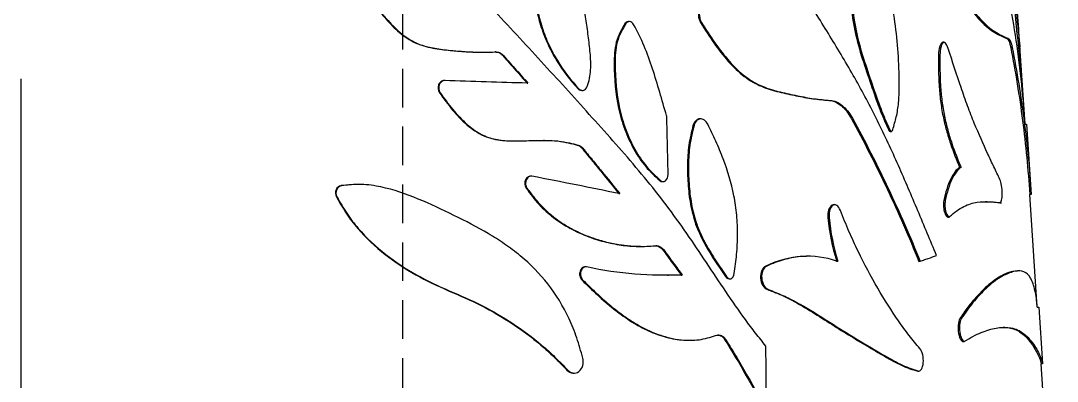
# Model space of a CAD drawing. Header units: millimetres. Extents: x -54 to 586, y 8 to 412.
# Drawn here: x 230.52 to 264.68, y 175.46 to 187.34 of the extents above; entities that cross this region are included whole.
import ezdxf

# ---------------------------------------------------------------- set-up
doc = ezdxf.new("R2010")
doc.units = ezdxf.units.MM
doc.linetypes.add('CENTERX2', pattern=[20.32, 12.7, -2.54, 2.54, -2.54])
doc.linetypes.add('HIDDEN', pattern=[1.905, 1.27, -0.635])
doc.layers.add('CENTERLINE', color=4, linetype='CENTERX2')
doc.layers.add('HIDDEN', color=3, linetype='HIDDEN')
doc.layers.add('OUTLINE', color=7, linetype='Continuous', lineweight=25)

msp = doc.modelspace()

# ---------------------------------------------------------------- linework, layer by layer
at = {"layer": 'CENTERLINE'}
msp.add_line((230.51861, 388.62415), (230.51861, 148.87923), dxfattribs=at)
at = {"layer": 'HIDDEN'}
msp.add_line((243.10074, 210.51631), (243.10074, 173.87553), dxfattribs=at)
at = {"layer": 'OUTLINE'}
for p, q in [((263.61944, 183.92733), (263.0532, 192.44152)), ((250.44037, 187.25202), (250.47073, 187.25202)), ((252.92717, 187.27333), (252.96132, 187.27333)), ((246.18603, 186.30788), (246.15836, 186.30788)), ((247.20659, 185.27932), (247.23192, 185.27932)), ((244.32, 184.96024), (244.34093, 184.96024)), ((252.67453, 183.88357), (252.70806, 183.88357)), ((263.61944, 183.92733), (263.66955, 183.92733)), ((263.66955, 183.92733), (263.8233, 181.61551)), ((259.11775, 183.75071), (259.16103, 183.75071)), ((247.77759, 183.39417), (247.75154, 183.39417)), ((248.86231, 183.24233), (248.89004, 183.24233)), ((261.46126, 182.50727), (261.50797, 182.50727)), ((241.08176, 181.90483), (241.09768, 181.90483)), ((247.17746, 181.81921), (247.20258, 181.81921)), ((251.57704, 182.07217), (251.6088, 182.07217)), ((240.92149, 181.53905), (240.93716, 181.53905)), ((250.23069, 181.64236), (250.26039, 181.64236)), ((264.02013, 177.90245), (263.77319, 181.61551)), ((263.8233, 181.61551), (263.77319, 181.61551)), ((262.79297, 181.34081), (262.84158, 181.34081)), ((251.42527, 179.92083), (251.45667, 179.92083)), ((251.47796, 179.92181), (251.44619, 179.92181)), ((257.40686, 179.42106), (257.4472, 179.42106)), ((249.01831, 178.7908), (249.04603, 178.7908)), ((251.83357, 178.95078), (251.86835, 178.95078)), ((252.32101, 178.95672), (251.86552, 178.95503)), ((252.28838, 178.95672), (252.32101, 178.95672)), ((264.02013, 177.90245), (264.07024, 177.90245)), ((264.07024, 177.90245), (264.19462, 176.03222)), ((261.47116, 177.52383), (261.51742, 177.52383)), ((253.5312, 176.98152), (253.49643, 176.98152)), ((262.95239, 177.23397), (262.89898, 177.23397)), ((264.68044, 167.97387), (264.14451, 176.03222)), ((264.19462, 176.03222), (264.14451, 176.03222)), ((248.52069, 175.82876), (248.54751, 175.82876))]:
    msp.add_line(p, q, dxfattribs=at)
at = {"layer": 'OUTLINE', "flags": 128}
msp.add_lwpolyline([(251.85164, 182.27596), (251.83436, 183.19792), (251.82569, 183.65891), (251.81699, 184.11989)], dxfattribs=at)
at = {"layer": 'OUTLINE'}
for points, knots in [([(263.61944, 183.92734), (263.5521, 184.93993), (263.45031, 185.91309), (263.15794, 187.80886), (262.96807, 188.7254), (262.61287, 190.08626), (262.48279, 190.53729), (262.1999, 191.44163), (262.0471, 191.89498), (261.55432, 193.25403), (261.18146, 194.1546), (260.33665, 195.91652), (259.86428, 196.78064), (258.81548, 198.47569), (258.24279, 199.3016), (256.3733, 201.71708), (254.92787, 203.2462), (253.24227, 204.68356)], [0, 0, 0, 0, 0.125, 0.125, 0.25, 0.25, 0.3125, 0.3125, 0.375, 0.375, 0.5, 0.5, 0.625, 0.625, 0.75, 0.75, 1, 1, 1, 1]), ([(260.70254, 179.604), (260.60142, 179.84604), (260.49887, 180.08839), (260.29349, 180.57862), (260.19043, 180.82596), (259.87779, 181.56968), (259.6655, 182.06908), (259.22582, 183.06132), (258.99829, 183.55354), (258.51945, 184.51636), (258.26736, 184.98595), (257.74256, 185.91314), (257.46972, 186.37024), (256.90985, 187.28266), (256.62327, 187.73909), (255.7451, 189.10945), (255.13208, 190.01951), (253.82511, 191.7917), (253.13485, 192.65798), (251.69138, 194.37469), (250.93889, 195.2212), (249.74077, 196.44323), (249.33022, 196.84249), (248.48993, 197.62826), (248.06093, 198.01638), (247.18087, 198.77733), (246.72838, 199.14559), (246.00372, 199.63298), (245.7566, 199.7851), (245.24495, 200.05166), (244.97756, 200.15899), (244.70759, 200.26446)], [0, 0, 0, 0, 0.03125, 0.03125, 0.0625, 0.0625, 0.125, 0.125, 0.1875, 0.1875, 0.25, 0.25, 0.3125, 0.3125, 0.375, 0.375, 0.5, 0.5, 0.625, 0.625, 0.75, 0.75, 0.8125, 0.8125, 0.875, 0.875, 0.9375, 0.9375, 0.96875, 0.96875, 1, 1, 1, 1]), ([(262.86345, 193.61784), (262.86888, 193.44797), (262.87405, 193.27811), (262.88578, 192.9343), (262.89251, 192.76002), (262.91593, 192.22959), (262.93505, 191.86772), (262.97953, 191.13106), (263.00453, 190.76586), (263.05867, 190.04127), (263.08777, 189.68165), (263.14915, 188.96737), (263.18167, 188.61069), (263.24769, 187.92074), (263.28133, 187.58606), (263.34829, 186.94097), (263.38188, 186.62638), (263.42857, 186.19241), (263.44351, 186.05522), (263.47167, 185.79316), (263.48488, 185.66752), (263.49725, 185.54186)], [0, 0, 0, 0, 0.0625, 0.0625, 0.125, 0.125, 0.25, 0.25, 0.375, 0.375, 0.5, 0.5, 0.625, 0.625, 0.75, 0.75, 0.875, 0.875, 0.9375, 0.9375, 1, 1, 1, 1]), ([(263.49974, 185.66033), (263.48955, 185.82763), (263.47921, 185.99493), (263.4579, 186.33249), (263.44691, 186.50301), (263.41324, 187.02016), (263.38993, 187.37225), (263.31938, 188.43427), (263.27313, 189.12751), (263.20214, 190.15262), (263.17806, 190.49323), (263.12901, 191.1608), (263.10407, 191.48756), (263.05233, 192.12863), (263.02554, 192.44335), (262.96907, 193.06103), (262.93924, 193.36208), (262.90775, 193.66258)], [0, 0, 0, 0, 0.0625, 0.0625, 0.125, 0.125, 0.25, 0.25, 0.5, 0.5, 0.625, 0.625, 0.75, 0.75, 0.875, 0.875, 1, 1, 1, 1]), ([(262.91396, 193.60114), (262.91942, 193.43629), (262.93053, 193.10048), (262.95137, 192.5771), (262.97641, 192.03848), (263.00681, 191.49125), (263.04248, 190.94037), (263.08198, 190.3883), (263.12487, 189.83865), (263.17042, 189.29483), (263.21873, 188.7511), (263.26966, 188.20979), (263.32263, 187.67431), (263.37557, 187.15947), (263.41818, 186.75433), (263.44169, 186.53717), (263.44877, 186.4718)], [0, 0, 0, 0, 0.07086193, 0.14434426, 0.21773402, 0.29084842, 0.3643991, 0.4381893, 0.51211021, 0.58599282, 0.65962363, 0.73638243, 0.81337185, 0.89030024, 0.96697646, 1, 1, 1, 1]), ([(259.25979, 183.75038), (259.30127, 183.88838), (259.34231, 184.02639), (259.40936, 184.31768), (259.43393, 184.47309), (259.46449, 184.80161), (259.4714, 184.96805), (259.47642, 185.30327), (259.47421, 185.47213), (259.45754, 185.9814), (259.43418, 186.32384), (259.371, 186.99822), (259.32852, 187.33165), (259.21094, 187.98749), (259.13614, 188.31333), (258.96321, 188.93639), (258.86536, 189.23471), (258.64826, 189.80844), (258.52907, 190.08586), (258.27084, 190.61195), (258.12908, 190.85415), (257.98404, 191.09456)], [0, 0, 0, 0, 0.0625, 0.0625, 0.125, 0.125, 0.1875, 0.1875, 0.25, 0.25, 0.375, 0.375, 0.5, 0.5, 0.625, 0.625, 0.75, 0.75, 0.875, 0.875, 1, 1, 1, 1]), ([(255.07738, 176.62031), (254.96391, 176.76183), (254.84975, 176.90335), (254.62422, 177.19214), (254.51331, 177.34005), (254.18458, 177.79178), (253.9694, 178.10167), (253.32839, 179.04607), (252.90756, 179.69549), (252.24779, 180.64816), (252.02255, 180.96152), (251.55739, 181.57536), (251.31789, 181.87641), (250.58311, 182.76854), (250.07151, 183.34738), (249.03125, 184.50314), (248.50425, 185.08316), (247.44115, 186.25284), (246.90193, 186.83923), (245.80412, 188.00314), (245.24505, 188.58033), (244.38373, 189.43042), (244.09272, 189.71103), (243.50208, 190.26596), (243.20085, 190.53834), (242.89684, 190.80958)], [0, 0, 0, 0, 0.03125, 0.03125, 0.0625, 0.0625, 0.125, 0.125, 0.25, 0.25, 0.3125, 0.3125, 0.375, 0.375, 0.5, 0.5, 0.625, 0.625, 0.75, 0.75, 0.875, 0.875, 0.9375, 0.9375, 1, 1, 1, 1]), ([(257.73978, 190.86315), (257.75689, 190.54578), (257.77254, 190.22845), (257.79029, 189.5942), (257.7966, 189.27715), (257.82012, 188.64273), (257.83646, 188.32538), (257.89381, 187.68995), (257.93614, 187.37592), (258.11587, 186.46947), (258.31065, 185.90675), (258.59632, 185.07179), (258.6905, 184.79312), (258.84073, 184.38803), (258.8934, 184.25652), (259.00374, 184.00065), (259.06093, 183.87568), (259.11775, 183.7507)], [0, 0, 0, 0, 0.125, 0.125, 0.25, 0.25, 0.375, 0.375, 0.5, 0.5, 0.75, 0.75, 0.875, 0.875, 0.9375, 0.9375, 1, 1, 1, 1]), ([(257.78157, 190.86315), (257.79868, 190.54573), (257.81434, 190.22836), (257.83206, 189.59402), (257.83835, 189.27693), (257.86186, 188.64241), (257.8782, 188.32502), (257.93563, 187.68949), (257.97802, 187.37544), (258.15801, 186.46895), (258.35306, 185.90626), (258.63904, 185.07143), (258.73333, 184.79281), (258.88373, 184.38781), (258.93646, 184.25635), (259.04691, 184.00056), (259.10415, 183.87564), (259.16103, 183.7507)], [0, 0, 0, 0, 0.125, 0.125, 0.25, 0.25, 0.375, 0.375, 0.5, 0.5, 0.75, 0.75, 0.875, 0.875, 0.9375, 0.9375, 1, 1, 1, 1]), ([(247.6246, 189.51449), (247.55546, 189.32697), (247.50794, 189.13274), (247.45163, 188.7324), (247.44319, 188.52441), (247.45933, 188.1153), (247.48356, 187.91235), (247.55963, 187.50921), (247.61182, 187.30851), (247.73786, 186.9221), (247.81193, 186.73467), (247.98079, 186.37073), (248.07612, 186.19335), (248.38709, 185.68314), (248.62474, 185.37569), (248.88738, 185.09665)], [0, 0, 0, 0, 0.125, 0.125, 0.25, 0.25, 0.375, 0.375, 0.5, 0.5, 0.625, 0.625, 0.75, 0.75, 1, 1, 1, 1]), ([(247.65079, 189.51449), (247.58153, 189.32697), (247.53392, 189.13271), (247.4775, 188.73227), (247.46904, 188.52422), (247.48522, 188.115), (247.5095, 187.912), (247.58573, 187.50872), (247.63801, 187.30801), (247.76427, 186.92159), (247.83847, 186.73416), (248.00761, 186.37023), (248.10313, 186.19282), (248.41447, 185.68283), (248.65238, 185.37554), (248.91525, 185.09665)], [0, 0, 0, 0, 0.125, 0.125, 0.25, 0.25, 0.375, 0.375, 0.5, 0.5, 0.625, 0.625, 0.75, 0.75, 1, 1, 1, 1]), ([(249.1909, 185.16931), (249.25464, 185.3415), (249.28804, 185.52569), (249.31152, 185.90442), (249.30267, 186.09208), (249.26962, 186.46614), (249.24503, 186.65249), (249.19862, 187.02544), (249.17681, 187.21203), (249.11133, 187.58339), (249.06754, 187.76693), (248.93056, 188.10918), (248.83052, 188.26548), (248.62266, 188.56432), (248.5147, 188.71054), (248.38167, 188.95522), (248.34209, 189.04226), (248.28214, 189.22155), (248.26171, 189.31441), (248.25133, 189.41065)], [0, 0, 0, 0, 0.125, 0.125, 0.25, 0.25, 0.375, 0.375, 0.5, 0.5, 0.625, 0.625, 0.75, 0.75, 0.875, 0.875, 0.9375, 0.9375, 1, 1, 1, 1]), ([(261.14204, 189.41598), (261.17775, 189.27668), (261.21325, 189.1374), (261.28849, 188.87081), (261.32868, 188.74467), (261.41507, 188.5101), (261.46125, 188.40012), (261.55523, 188.19581), (261.60279, 188.10203), (261.74632, 187.84323), (261.84388, 187.70037), (262.0321, 187.45857), (262.12278, 187.3594), (262.383, 187.10347), (262.54124, 186.99315), (262.81857, 186.83534), (262.93798, 186.78686), (263.0393, 186.73721)], [0, 0, 0, 0, 0.0625, 0.0625, 0.125, 0.125, 0.1875, 0.1875, 0.25, 0.25, 0.375, 0.375, 0.5, 0.5, 0.75, 0.75, 1, 1, 1, 1]), ([(261.18892, 189.41598), (261.2247, 189.27655), (261.26027, 189.13716), (261.33567, 188.87037), (261.37595, 188.74416), (261.46251, 188.50951), (261.50879, 188.3995), (261.60292, 188.1952), (261.65056, 188.10144), (261.79431, 187.84269), (261.89201, 187.69989), (262.08046, 187.45821), (262.17125, 187.35909), (262.43177, 187.1033), (262.59018, 186.99304), (262.86782, 186.83531), (262.98737, 186.78684), (263.08881, 186.73721)], [0, 0, 0, 0, 0.0625, 0.0625, 0.125, 0.125, 0.1875, 0.1875, 0.25, 0.25, 0.375, 0.375, 0.5, 0.5, 0.75, 0.75, 1, 1, 1, 1]), ([(241.964, 188.13413), (242.09325, 187.96586), (242.2224, 187.79775), (242.48779, 187.46971), (242.6239, 187.30964), (242.91682, 187.0126), (243.0747, 186.87677), (243.42744, 186.64638), (243.61235, 186.56159), (243.99675, 186.44845), (244.19585, 186.41524), (244.58991, 186.36446), (244.78616, 186.34765), (245.1768, 186.31618), (245.37124, 186.30349), (245.75856, 186.29696), (245.95142, 186.30225), (246.14333, 186.30749)], [0, 0, 0, 0, 0.125, 0.125, 0.25, 0.25, 0.375, 0.375, 0.5, 0.5, 0.625, 0.625, 0.75, 0.75, 0.875, 0.875, 1, 1, 1, 1]), ([(241.98148, 188.13413), (242.07752, 188.00915), (242.26955, 187.75925), (242.53569, 187.43254), (242.78538, 187.16001), (243.01747, 186.94343), (243.24978, 186.7685), (243.47786, 186.63659), (243.69922, 186.54058), (243.93148, 186.4726), (244.25728, 186.40699), (244.67204, 186.3555), (245.17255, 186.31714), (245.51951, 186.29939), (245.69818, 186.30179), (245.71166, 186.30197)], [0, 0, 0, 0, 0.10232173, 0.20460146, 0.27429129, 0.34404336, 0.41351677, 0.46737622, 0.52121827, 0.57755725, 0.63395, 0.75225756, 0.87064516, 0.99023779, 1, 1, 1, 1]), ([(253.21428, 187.92818), (253.15273, 187.95835), (253.08625, 187.95905), (252.96791, 187.89921), (252.91895, 187.84082), (252.85673, 187.6921), (252.84398, 187.60451), (252.85792, 187.42841), (252.88456, 187.3434), (252.92717, 187.27333)], [0, 0, 0, 0, 0.25, 0.25, 0.5, 0.5, 0.75, 0.75, 1, 1, 1, 1]), ([(253.15422, 187.95083), (253.1239, 187.94712), (253.06305, 187.93967), (252.98292, 187.87534), (252.92088, 187.77874), (252.88425, 187.65223), (252.87993, 187.50939), (252.90716, 187.37588), (252.94503, 187.30418), (252.96132, 187.27333)], [0, 0, 0, 0, 0.136400142, 0.273852121, 0.415991776, 0.564658128, 0.720373363, 0.879675529, 1, 1, 1, 1]), ([(250.44037, 187.25202), (250.3267, 187.05906), (250.21025, 186.86588), (250.08564, 186.4015), (250.07981, 186.15695), (250.08081, 185.42066), (250.11861, 184.93497), (250.27312, 184.22006), (250.34199, 183.98186), (250.51091, 183.5291), (250.61096, 183.31293), (250.84145, 182.90091), (250.97123, 182.70601), (251.25887, 182.36557), (251.41844, 182.2188), (251.57704, 182.07217)], [0, 0, 0, 0, 0.125, 0.125, 0.25, 0.25, 0.5, 0.5, 0.625, 0.625, 0.75, 0.75, 0.875, 0.875, 1, 1, 1, 1]), ([(250.47073, 187.25202), (250.3569, 187.05909), (250.24025, 186.86591), (250.11541, 186.4015), (250.10955, 186.15687), (250.11053, 185.42037), (250.14838, 184.93454), (250.30321, 184.21944), (250.37222, 183.98119), (250.54143, 183.52845), (250.64165, 183.31231), (250.87249, 182.90037), (251.00243, 182.70558), (251.29038, 182.36537), (251.45008, 182.2187), (251.6088, 182.07217)], [0, 0, 0, 0, 0.125, 0.125, 0.25, 0.25, 0.5, 0.5, 0.625, 0.625, 0.75, 0.75, 0.875, 0.875, 1, 1, 1, 1]), ([(250.71655, 187.20617), (250.68464, 187.26096), (250.63569, 187.29938), (250.53194, 187.31716), (250.47874, 187.29535), (250.44037, 187.25202)], [0, 0, 0, 0, 0.5, 0.5, 1, 1, 1, 1]), ([(250.56876, 187.30698), (250.55205, 187.30346), (250.51545, 187.29576), (250.48648, 187.26743), (250.47073, 187.25202)], [0, 0, 0, 0, 0.45629255, 1, 1, 1, 1]), ([(252.92717, 187.27333), (253.07101, 187.04608), (253.2141, 186.81909), (253.51535, 186.38962), (253.67278, 186.18616), (254.00578, 185.80969), (254.18237, 185.63881), (254.54652, 185.36271), (254.73587, 185.25603), (255.12457, 185.09509), (255.31822, 185.03933), (255.70059, 184.9434), (255.8894, 184.90212), (256.26168, 184.82671), (256.44483, 184.7933), (256.80506, 184.74292), (256.98215, 184.72742), (257.15618, 184.7121)], [0, 0, 0, 0, 0.125, 0.125, 0.25, 0.25, 0.375, 0.375, 0.5, 0.5, 0.625, 0.625, 0.75, 0.75, 0.875, 0.875, 1, 1, 1, 1]), ([(252.96132, 187.27333), (253.10546, 187.04594), (253.24884, 186.81881), (253.55069, 186.38915), (253.70843, 186.18561), (254.04204, 185.80909), (254.21896, 185.63823), (254.58369, 185.36227), (254.7733, 185.2557), (255.16248, 185.09491), (255.35639, 185.03918), (255.73923, 184.94331), (255.92826, 184.90204), (256.30099, 184.82666), (256.48436, 184.79327), (256.84503, 184.74291), (257.02233, 184.72742), (257.19657, 184.7121)], [0, 0, 0, 0, 0.125, 0.125, 0.25, 0.25, 0.375, 0.375, 0.5, 0.5, 0.625, 0.625, 0.75, 0.75, 0.875, 0.875, 1, 1, 1, 1]), ([(251.80294, 184.21052), (251.64914, 184.72491), (251.50763, 185.2452), (251.17144, 186.26149), (250.97708, 186.75679), (250.71655, 187.20617)], [0, 0, 0, 0, 0.5, 0.5, 1, 1, 1, 1]), ([(261.08362, 186.42526), (261.0586, 186.50222), (261.02673, 186.56298), (260.95679, 186.63149), (260.91874, 186.63843), (260.85144, 186.59432), (260.82168, 186.54323), (260.78077, 186.40508), (260.76943, 186.31846), (260.76795, 186.22599)], [0, 0, 0, 0, 0.25, 0.25, 0.5, 0.5, 0.75, 0.75, 1, 1, 1, 1]), ([(260.94607, 186.61956), (260.93162, 186.61242), (260.89801, 186.59582), (260.85578, 186.51168), (260.82231, 186.38574), (260.81678, 186.28009), (260.81395, 186.22599)], [0, 0, 0, 0, 0.19509045, 0.45388614, 0.720327, 1, 1, 1, 1]), ([(246.1585, 186.30632), (246.1783, 186.3057), (246.23424, 186.30394), (246.31882, 186.26812), (246.37099, 186.21902), (246.3949, 186.19651)], [0, 0, 0, 0, 0.22879974, 0.64653568, 1, 1, 1, 1]), ([(246.18229, 186.30632), (246.20208, 186.3057), (246.25811, 186.30394), (246.34281, 186.26816), (246.39511, 186.21901), (246.41905, 186.19651)], [0, 0, 0, 0, 0.22841918, 0.64671993, 1, 1, 1, 1]), ([(246.3949, 186.19652), (246.46939, 186.11404), (246.54359, 186.03137), (246.61752, 185.94855), (246.69145, 185.86573), (246.76511, 185.78274), (246.83852, 185.69962), (246.96191, 185.5599), (247.08458, 185.41977), (247.20659, 185.27932)], [0, 0, 0, 0, 0.00034927266, 0.00034927266, 0.00034927266, 0.00069854505, 0.00069854505, 0.00069854505, 0.0012856105, 0.0012856105, 0.0012856105, 0.0012856105]), ([(246.41905, 186.19652), (246.49359, 186.1141), (246.56784, 186.0315), (246.64182, 185.94874), (246.71581, 185.86598), (246.78952, 185.78306), (246.86299, 185.69999), (246.98666, 185.56015), (247.10962, 185.4199), (247.23192, 185.27932)], [0, 0, 0, 0, 0.00034927266, 0.00034927266, 0.00034927266, 0.00069854504, 0.00069854504, 0.00069854504, 0.00128656559, 0.00128656559, 0.00128656559, 0.00128656559]), ([(260.76795, 186.22599), (260.76333, 185.88775), (260.76669, 185.54893), (260.79771, 185.03894), (260.81241, 184.86865), (260.8543, 184.52721), (260.88204, 184.35722), (260.94764, 184.03443), (260.98555, 183.87904), (261.06875, 183.57746), (261.11425, 183.43084), (261.25581, 183.01067), (261.35755, 182.7531), (261.46126, 182.50727)], [0, 0, 0, 0, 0.25, 0.25, 0.375, 0.375, 0.5, 0.5, 0.625, 0.625, 0.75, 0.75, 1, 1, 1, 1]), ([(260.81395, 186.22599), (260.80929, 185.88767), (260.81263, 185.54876), (260.84368, 185.03861), (260.8584, 184.86826), (260.90035, 184.52669), (260.92813, 184.35673), (260.99383, 184.03395), (261.03179, 183.87856), (261.11511, 183.57699), (261.16067, 183.4304), (261.30236, 183.01041), (261.40418, 182.75298), (261.50797, 182.50727)], [0, 0, 0, 0, 0.25, 0.25, 0.375, 0.375, 0.5, 0.5, 0.625, 0.625, 0.75, 0.75, 1, 1, 1, 1]), ([(262.7913, 182.10515), (262.72733, 182.24104), (262.661, 182.37703), (262.52507, 182.66144), (262.45541, 182.80905), (262.24208, 183.2692), (262.09426, 183.59971), (261.87282, 184.14221), (261.79886, 184.33192), (261.65287, 184.72481), (261.58083, 184.92787), (261.36632, 185.55098), (261.22627, 185.98666), (261.08362, 186.42526)], [0, 0, 0, 0, 0.125, 0.125, 0.25, 0.25, 0.5, 0.5, 0.625, 0.625, 0.75, 0.75, 1, 1, 1, 1]), ([(263.14483, 186.45225), (263.30148, 185.65808), (263.43136, 184.85753), (263.64008, 183.24313), (263.71898, 182.43057), (263.77319, 181.61551)], [0, 0, 0, 0, 0.5, 0.5, 1, 1, 1, 1]), ([(263.19448, 186.45225), (263.35128, 185.65811), (263.48127, 184.85756), (263.69015, 183.24316), (263.76909, 182.43058), (263.8233, 181.61551)], [0, 0, 0, 0, 0.5, 0.5, 1, 1, 1, 1]), ([(263.49725, 185.54186), (263.50327, 185.48262), (263.50738, 185.4599), (263.50811, 185.50751), (263.50479, 185.57594), (263.49974, 185.66033)], [0, 0, 0, 0, 0.5, 0.5, 1, 1, 1, 1]), ([(244.48525, 185.36417), (244.44288, 185.36515), (244.40156, 185.35189), (244.33232, 185.30192), (244.30479, 185.26513), (244.25549, 185.13988), (244.26793, 185.03554), (244.32, 184.96024)], [0, 0, 0, 0, 0.25, 0.25, 0.5, 0.5, 1, 1, 1, 1]), ([(244.50646, 185.36417), (244.46406, 185.36515), (244.42271, 185.35191), (244.35338, 185.30201), (244.32578, 185.26525), (244.27633, 185.13998), (244.28878, 185.03554), (244.34093, 184.96024)], [0, 0, 0, 0, 0.25, 0.25, 0.5, 0.5, 1, 1, 1, 1]), ([(248.88738, 185.09665), (248.93443, 185.04708), (248.99912, 185.02463), (249.11638, 185.05336), (249.16579, 185.10383), (249.1909, 185.16931)], [0, 0, 0, 0, 0.5, 0.5, 1, 1, 1, 1]), ([(244.32, 184.96024), (244.45756, 184.77131), (244.59495, 184.58254), (244.8908, 184.22777), (245.04868, 184.06069), (245.3939, 183.76054), (245.5774, 183.63418), (245.879, 183.50221), (245.98282, 183.46748), (246.19021, 183.41704), (246.29473, 183.40121), (246.60959, 183.37235), (246.82014, 183.37656), (247.23647, 183.38392), (247.44327, 183.39071), (247.8543, 183.39617), (248.0585, 183.3928), (248.46461, 183.33829), (248.66416, 183.29023), (248.86231, 183.24233)], [0, 0, 0, 0, 0.125, 0.125, 0.25, 0.25, 0.375, 0.375, 0.4375, 0.4375, 0.5, 0.5, 0.625, 0.625, 0.75, 0.75, 0.875, 0.875, 1, 1, 1, 1]), ([(244.34093, 184.96024), (244.4093, 184.86705), (244.54616, 184.6805), (244.75992, 184.4091), (244.98631, 184.15149), (245.21089, 183.93283), (245.43242, 183.75544), (245.64669, 183.618), (245.8728, 183.5102), (246.10811, 183.43855), (246.34701, 183.39684), (246.57553, 183.37853), (246.72262, 183.37923), (246.79054, 183.37955)], [0, 0, 0, 0, 0.10789446, 0.21597163, 0.32376542, 0.43127369, 0.51415969, 0.59723396, 0.67992707, 0.76268513, 0.8457857, 0.92878041, 1, 1, 1, 1]), ([(248.91525, 185.09666), (248.93373, 185.07993), (248.96807, 185.04886), (249.00971, 185.04109), (249.02894, 185.0375)], [0, 0, 0, 0, 0.53821536, 1, 1, 1, 1]), ([(257.15618, 184.7121), (257.29363, 184.70289), (257.42936, 184.64408), (257.67642, 184.44427), (257.78981, 184.30179), (257.88515, 184.12819)], [0, 0, 0, 0, 0.5, 0.5, 1, 1, 1, 1]), ([(257.19657, 184.7121), (257.33418, 184.70289), (257.47007, 184.64413), (257.71749, 184.44436), (257.83108, 184.30188), (257.92659, 184.12819)], [0, 0, 0, 0, 0.5, 0.5, 1, 1, 1, 1]), ([(251.81699, 184.11989), (251.81682, 184.12783), (251.81638, 184.13579), (251.81565, 184.14372), (251.81493, 184.15164), (251.81393, 184.15955), (251.81266, 184.1674), (251.81031, 184.182), (251.80702, 184.19645), (251.80294, 184.21052)], [0, 0, 0, 0, 0.0000238791039, 0.0000238791039, 0.0000238791039, 0.0000477572504, 0.0000477572504, 0.0000477572504, 0.0000922717785, 0.0000922717785, 0.0000922717785, 0.0000922717785]), ([(252.67453, 183.88357), (252.62429, 183.67111), (252.57378, 183.45864), (252.50704, 183.02304), (252.49399, 182.79894), (252.49208, 182.34332), (252.50041, 182.11483), (252.53597, 181.66181), (252.564, 181.43654), (252.6514, 180.98983), (252.71303, 180.7678), (252.86996, 180.35558), (252.96378, 180.16095), (253.16998, 179.78612), (253.28261, 179.6061), (253.51207, 179.25558), (253.62959, 179.08445), (253.74645, 178.91334)], [0, 0, 0, 0, 0.125, 0.125, 0.25, 0.25, 0.375, 0.375, 0.5, 0.5, 0.625, 0.625, 0.75, 0.75, 0.875, 0.875, 1, 1, 1, 1]), ([(252.70806, 183.88357), (252.65774, 183.67111), (252.60714, 183.45863), (252.54026, 183.02298), (252.52718, 182.79883), (252.52524, 182.34311), (252.53358, 182.11456), (252.56919, 181.66143), (252.59727, 181.43611), (252.68483, 180.9893), (252.74658, 180.76729), (252.90375, 180.35514), (252.99771, 180.16054), (253.20419, 179.78579), (253.31695, 179.60582), (253.54665, 179.25544), (253.66428, 179.08438), (253.78127, 178.91334)], [0, 0, 0, 0, 0.125, 0.125, 0.25, 0.25, 0.375, 0.375, 0.5, 0.5, 0.625, 0.625, 0.75, 0.75, 0.875, 0.875, 1, 1, 1, 1]), ([(253.16253, 183.92513), (253.13328, 183.98332), (253.09382, 184.03133), (253.00334, 184.09504), (252.95185, 184.11056), (252.85161, 184.10184), (252.80379, 184.07796), (252.7248, 183.99951), (252.69386, 183.94547), (252.67453, 183.88357)], [0, 0, 0, 0, 0.25, 0.25, 0.5, 0.5, 0.75, 0.75, 1, 1, 1, 1]), ([(252.93154, 184.1029), (252.90642, 184.09846), (252.85121, 184.0887), (252.77785, 184.02482), (252.73089, 183.94972), (252.71299, 183.89784), (252.70806, 183.88357)], [0, 0, 0, 0, 0.25605973, 0.56288068, 0.87974587, 1, 1, 1, 1]), ([(254.03588, 179.009), (254.06471, 179.21916), (254.09337, 179.42932), (254.13325, 179.85269), (254.14356, 180.06606), (254.14464, 180.49626), (254.13601, 180.71318), (254.09655, 181.15017), (254.06551, 181.36396), (253.94025, 181.99209), (253.81671, 182.39434), (253.59432, 182.983), (253.51374, 183.17636), (253.34305, 183.5543), (253.25295, 183.7397), (253.16253, 183.92513)], [0, 0, 0, 0, 0.125, 0.125, 0.25, 0.25, 0.375, 0.375, 0.5, 0.5, 0.75, 0.75, 0.875, 0.875, 1, 1, 1, 1]), ([(257.88515, 184.12819), (258.09365, 183.74583), (258.29737, 183.36221), (258.69257, 182.58723), (258.88454, 182.19668), (259.2571, 181.40912), (259.43774, 181.012), (259.78787, 180.21112), (259.95677, 179.80629), (260.12131, 179.39978)], [0, 0, 0, 0, 0.25, 0.25, 0.5, 0.5, 0.75, 0.75, 1, 1, 1, 1]), ([(257.92659, 184.12819), (258.13537, 183.74585), (258.33935, 183.36225), (258.73508, 182.5873), (258.9273, 182.19675), (259.30035, 181.4092), (259.48123, 181.01207), (259.83183, 180.21116), (260.00096, 179.80631), (260.16572, 179.39978)], [0, 0, 0, 0, 0.25, 0.25, 0.5, 0.5, 0.75, 0.75, 1, 1, 1, 1]), ([(259.11775, 183.7507), (259.13804, 183.71012), (259.16596, 183.68588), (259.21935, 183.68608), (259.24418, 183.71021), (259.25979, 183.75038)], [0, 0, 0, 0, 0.5, 0.5, 1, 1, 1, 1]), ([(259.16103, 183.75071), (259.16973, 183.73546), (259.18546, 183.70791), (259.20502, 183.6975), (259.21375, 183.69285)], [0, 0, 0, 0, 0.55361576, 1, 1, 1, 1]), ([(247.77759, 183.3918), (247.8288, 183.39236), (248.00692, 183.39429), (248.28251, 183.37257), (248.60179, 183.31181), (248.79394, 183.26549), (248.89004, 183.24233)], [0, 0, 0, 0, 0.13571077, 0.4720605, 0.73595811, 1, 1, 1, 1]), ([(249.01195, 183.13665), (249.1166, 183.00978), (249.22094, 182.88292), (249.32497, 182.75609), (249.429, 182.62927), (249.53271, 182.50246), (249.6361, 182.37568), (249.8355, 182.13115), (250.03372, 181.88671), (250.23069, 181.64236)], [0, 0, 0, 0, 0.00052537545, 0.00052537545, 0.00052537545, 0.00105075091, 0.00105075091, 0.00105075091, 0.00206404736, 0.00206404736, 0.00206404736, 0.00206404736]), ([(249.0399, 183.13665), (249.14463, 183.00987), (249.24905, 182.8831), (249.35315, 182.75637), (249.45725, 182.62963), (249.56104, 182.50291), (249.66451, 182.37622), (249.86435, 182.13152), (250.063, 181.88689), (250.26039, 181.64236)], [0, 0, 0, 0, 0.00052537545, 0.00052537545, 0.00052537545, 0.00105075091, 0.00105075091, 0.00105075091, 0.00206552317, 0.00206552317, 0.00206552317, 0.00206552317]), ([(261.46126, 182.50727), (261.3519, 182.43427), (261.24927, 182.29403), (261.07302, 181.92144), (260.99758, 181.6855), (260.94301, 181.41544)], [0, 0, 0, 0, 0.5, 0.5, 1, 1, 1, 1]), ([(261.50797, 182.50727), (261.39849, 182.43431), (261.29571, 182.29414), (261.11915, 181.92162), (261.04354, 181.68565), (260.98884, 181.41544)], [0, 0, 0, 0, 0.5, 0.5, 1, 1, 1, 1]), ([(247.36348, 182.21609), (247.32138, 182.22402), (247.27862, 182.21631), (247.20449, 182.17297), (247.17405, 182.13758), (247.11667, 182.01065), (247.12583, 181.8994), (247.17746, 181.8192)], [0, 0, 0, 0, 0.25, 0.25, 0.5, 0.5, 1, 1, 1, 1]), ([(247.36446, 182.21589), (247.34985, 182.21673), (247.31242, 182.21889), (247.25567, 182.19214), (247.20266, 182.14223), (247.16652, 182.07206), (247.15228, 181.98984), (247.16094, 181.89982), (247.18828, 181.84689), (247.20258, 181.81921)], [0, 0, 0, 0, 0.09108825, 0.23335015, 0.37678051, 0.5232678, 0.67451099, 0.82976549, 1, 1, 1, 1]), ([(251.57704, 182.07217), (251.635, 182.02563), (251.70979, 182.02267), (251.82012, 182.10722), (251.85251, 182.19018), (251.85164, 182.27596)], [0, 0, 0, 0, 0.5, 0.5, 1, 1, 1, 1]), ([(262.79297, 181.34081), (262.81494, 181.339), (262.834, 181.36919), (262.85981, 181.48074), (262.86618, 181.55926), (262.865, 181.7325), (262.85762, 181.82424), (262.83122, 181.98996), (262.81263, 182.05989), (262.7913, 182.10515)], [0, 0, 0, 0, 0.25, 0.25, 0.5, 0.5, 0.75, 0.75, 1, 1, 1, 1]), ([(241.08175, 181.90484), (241.00752, 181.89191), (240.94332, 181.83904), (240.88224, 181.696), (240.88606, 181.60999), (240.92149, 181.53905)], [0, 0, 0, 0, 0.5, 0.5, 1, 1, 1, 1]), ([(241.09768, 181.90484), (241.02341, 181.89192), (240.9591, 181.83912), (240.89787, 181.6961), (240.90167, 181.61), (240.93716, 181.53905)], [0, 0, 0, 0, 0.5, 0.5, 1, 1, 1, 1]), ([(249.04438, 176.22597), (248.98048, 176.44761), (248.91653, 176.66927), (248.77039, 177.10293), (248.68652, 177.31404), (248.39894, 177.92851), (248.16068, 178.3192), (247.62013, 179.01033), (247.31576, 179.31637), (246.81691, 179.72952), (246.64325, 179.85942), (246.29021, 180.10291), (246.11001, 180.21722), (245.56028, 180.54315), (245.18165, 180.73787), (244.41174, 181.11247), (244.02222, 181.29647), (243.22195, 181.62978), (242.80959, 181.77307), (242.17613, 181.90515), (241.9622, 181.9369), (241.5243, 181.94922), (241.3025, 181.92702), (241.08175, 181.90484)], [0, 0, 0, 0, 0.0625, 0.0625, 0.125, 0.125, 0.25, 0.25, 0.375, 0.375, 0.4375, 0.4375, 0.5, 0.5, 0.625, 0.625, 0.75, 0.75, 0.875, 0.875, 0.9375, 0.9375, 1, 1, 1, 1]), ([(241.61686, 181.94314), (241.53135, 181.93939), (241.35822, 181.93179), (241.18523, 181.91389), (241.09768, 181.90483)], [0, 0, 0, 0, 0.49388836, 1, 1, 1, 1]), ([(247.17746, 181.8192), (247.31128, 181.63499), (247.44505, 181.45126), (247.74417, 181.12716), (247.90741, 180.98406), (248.25037, 180.72213), (248.4304, 180.60581), (248.7949, 180.40484), (248.98081, 180.319), (249.3581, 180.17201), (249.54978, 180.11061), (249.92951, 180.01217), (250.1186, 179.97467), (250.49497, 179.92009), (250.6823, 179.90394), (251.05544, 179.89952), (251.24129, 179.91017), (251.42527, 179.92084)], [0, 0, 0, 0, 0.125, 0.125, 0.25, 0.25, 0.375, 0.375, 0.5, 0.5, 0.625, 0.625, 0.75, 0.75, 0.875, 0.875, 1, 1, 1, 1]), ([(247.20258, 181.81921), (247.27872, 181.71804), (247.43128, 181.51534), (247.681, 181.23485), (247.94687, 180.97759), (248.25888, 180.73169), (248.618, 180.50937), (249.01855, 180.31195), (249.44232, 180.15031), (249.88543, 180.02509), (250.34412, 179.94374), (250.69921, 179.90572), (250.89768, 179.90818), (250.94655, 179.90879)], [0, 0, 0, 0, 0.07901631, 0.15831164, 0.23744102, 0.31622961, 0.41796364, 0.51999077, 0.62184817, 0.73522911, 0.84899194, 0.96281735, 1, 1, 1, 1]), ([(251.6088, 182.07217), (251.6278, 182.0591), (251.65989, 182.03703), (251.69505, 182.03716), (251.70939, 182.03721)], [0, 0, 0, 0, 0.59222532, 1, 1, 1, 1]), ([(240.92149, 181.53905), (241.02652, 181.3546), (241.13153, 181.17023), (241.36192, 180.81924), (241.48904, 180.65412), (241.89744, 180.18261), (242.20504, 179.89368), (242.85078, 179.38628), (243.1893, 179.16442), (243.88957, 178.77169), (244.25307, 178.60277), (244.98081, 178.28601), (245.34299, 178.13108), (246.04452, 177.77506), (246.38642, 177.57686), (247.04391, 177.14225), (247.3589, 176.90696), (247.81089, 176.52578), (247.95761, 176.39314), (248.2429, 176.11594), (248.38204, 175.97234), (248.52069, 175.82876)], [0, 0, 0, 0, 0.0625, 0.0625, 0.125, 0.125, 0.25, 0.25, 0.375, 0.375, 0.5, 0.5, 0.625, 0.625, 0.75, 0.75, 0.875, 0.875, 0.9375, 0.9375, 1, 1, 1, 1]), ([(240.93716, 181.53905), (241.04242, 181.35448), (241.14764, 181.17), (241.37852, 180.81884), (241.5059, 180.65366), (241.9151, 180.18205), (242.22324, 179.89311), (242.87, 179.38578), (243.209, 179.16398), (243.91022, 178.77139), (244.27418, 178.60253), (245.00277, 178.28588), (245.36537, 178.13098), (246.06776, 177.77505), (246.4101, 177.57688), (247.06847, 177.14233), (247.38391, 176.90706), (247.83658, 176.52587), (247.98352, 176.39322), (248.26927, 176.11599), (248.40864, 175.97236), (248.54751, 175.82876)], [0, 0, 0, 0, 0.0625, 0.0625, 0.125, 0.125, 0.25, 0.25, 0.375, 0.375, 0.5, 0.5, 0.625, 0.625, 0.75, 0.75, 0.875, 0.875, 0.9375, 0.9375, 1, 1, 1, 1]), ([(260.94301, 181.41544), (260.93079, 181.35366), (260.92729, 181.28126), (260.93734, 181.13626), (260.95121, 181.0636), (260.99237, 180.94632), (261.0202, 180.90089), (261.07809, 180.85681), (261.1083, 180.85746), (261.13406, 180.88199)], [0, 0, 0, 0, 0.25, 0.25, 0.5, 0.5, 0.75, 0.75, 1, 1, 1, 1]), ([(260.98884, 181.41543), (260.98351, 181.37848), (260.97286, 181.30461), (260.97813, 181.17741), (260.9989, 181.05542), (261.03451, 180.95525), (261.07494, 180.89003), (261.10216, 180.877), (261.11363, 180.87151)], [0, 0, 0, 0, 0.17678913, 0.353389172, 0.534790856, 0.711549763, 0.878443014, 1, 1, 1, 1]), ([(257.5329, 181.08395), (257.50296, 181.15982), (257.46024, 181.22007), (257.36077, 181.2848), (257.30655, 181.2875), (257.21023, 181.23162), (257.17066, 181.17496), (257.12145, 181.02761), (257.11302, 180.94026), (257.12065, 180.85265)], [0, 0, 0, 0, 0.25, 0.25, 0.5, 0.5, 0.75, 0.75, 1, 1, 1, 1]), ([(257.34877, 181.27301), (257.33131, 181.27), (257.28925, 181.26277), (257.23163, 181.20344), (257.18376, 181.1088), (257.15595, 180.98657), (257.1591, 180.89742), (257.16068, 180.85264)], [0, 0, 0, 0, 0.14613511, 0.35202843, 0.5626684, 0.78037396, 1, 1, 1, 1]), ([(260.15358, 176.53821), (260.03717, 176.67897), (259.91877, 176.81993), (259.68401, 177.12209), (259.56725, 177.28177), (259.21763, 177.7798), (258.98689, 178.1395), (258.54031, 178.90534), (258.32289, 179.31436), (258.01349, 179.95591), (257.91267, 180.17406), (257.71862, 180.62223), (257.62601, 180.85302), (257.5329, 181.08395)], [0, 0, 0, 0, 0.125, 0.125, 0.25, 0.25, 0.5, 0.5, 0.75, 0.75, 0.875, 0.875, 1, 1, 1, 1]), ([(261.13406, 180.88199), (261.21314, 180.95064), (261.29036, 181.0193), (261.44453, 181.13555), (261.52187, 181.18128), (261.75045, 181.29132), (261.89841, 181.33392), (262.18034, 181.37702), (262.31442, 181.37854), (262.56627, 181.36543), (262.68398, 181.35248), (262.79297, 181.34081)], [0, 0, 0, 0, 0.125, 0.125, 0.25, 0.25, 0.5, 0.5, 0.75, 0.75, 1, 1, 1, 1]), ([(262.36521, 181.37523), (262.36271, 181.37523), (262.34685, 181.37523), (262.33091, 181.37523), (262.31748, 181.37523)], [0, 0, 0, 0, 0.15767049, 1, 1, 1, 1]), ([(262.36521, 181.37381), (262.37364, 181.3743), (262.42458, 181.37724), (262.51066, 181.37062), (262.65096, 181.36042), (262.74274, 181.35083), (262.79937, 181.34492)], [0, 0, 0, 0, 0.05207356, 0.31463681, 0.57719463, 1, 1, 1, 1]), ([(251.47789, 179.9197), (251.4932, 179.91957), (251.54131, 179.91916), (251.62282, 179.88316), (251.67497, 179.82617), (251.70148, 179.79719)], [0, 0, 0, 0, 0.18663993, 0.58644981, 1, 1, 1, 1]), ([(251.66973, 179.7972), (251.72513, 179.72348), (251.78033, 179.64965), (251.83531, 179.57571), (251.89029, 179.50176), (251.94507, 179.4277), (251.99962, 179.35351), (252.09658, 179.22166), (252.19285, 179.08942), (252.28838, 178.95673)], [0, 0, 0, 0, 0.00030043546, 0.00030043546, 0.00030043546, 0.00060087099, 0.00060087099, 0.00060087099, 0.00113485195, 0.00113485195, 0.00113485195, 0.00113485195]), ([(251.70148, 179.7972), (251.75693, 179.72353), (251.81216, 179.64975), (251.86719, 179.57586), (251.92221, 179.50196), (251.97703, 179.42795), (252.03162, 179.35382), (252.12879, 179.22186), (252.22527, 179.08952), (252.32101, 178.95673)], [0, 0, 0, 0, 0.00030043546, 0.00030043546, 0.00030043546, 0.00060087099, 0.00060087099, 0.00060087099, 0.00113561681, 0.00113561681, 0.00113561681, 0.00113561681]), ([(257.40686, 179.42106), (257.03807, 179.54296), (256.6521, 179.59771), (255.86276, 179.5457), (255.46536, 179.43973), (255.07082, 179.25584)], [0, 0, 0, 0, 0.5, 0.5, 1, 1, 1, 1]), ([(256.48996, 179.57636), (256.39618, 179.57452), (256.21232, 179.57091), (255.93523, 179.52984), (255.66003, 179.46577), (255.38348, 179.37678), (255.19959, 179.29615), (255.10765, 179.25584)], [0, 0, 0, 0, 0.20531016, 0.40252773, 0.59974403, 0.79986992, 1, 1, 1, 1]), ([(260.12131, 179.39978), (260.17342, 179.41737), (260.225, 179.43495), (260.27606, 179.45254), (260.32711, 179.47012), (260.37763, 179.48771), (260.42762, 179.5053), (260.52113, 179.53819), (260.61278, 179.57109), (260.70254, 179.604)], [0, 0, 0, 0, 0.00034825183, 0.00034825183, 0.00034825183, 0.00069650365, 0.00069650365, 0.00069650365, 0.00134790246, 0.00134790246, 0.00134790246, 0.00134790246]), ([(249.16793, 179.22858), (249.12303, 179.23843), (249.07723, 179.22965), (248.99932, 179.1778), (248.96949, 179.13628), (248.93654, 179.03669), (248.93418, 178.98112), (248.95755, 178.8753), (248.98292, 178.82683), (249.01831, 178.7908)], [0, 0, 0, 0, 0.25, 0.25, 0.5, 0.5, 0.75, 0.75, 1, 1, 1, 1]), ([(249.12801, 179.22925), (249.10683, 179.22255), (249.06411, 179.20905), (249.01241, 179.15731), (248.97701, 179.08808), (248.96234, 179.00567), (248.97157, 178.91958), (249.00094, 178.84406), (249.03229, 178.80703), (249.04603, 178.7908)], [0, 0, 0, 0, 0.1402071, 0.2827339, 0.42695974, 0.57511218, 0.72675899, 0.88030334, 1, 1, 1, 1]), ([(253.74645, 178.91334), (253.79102, 178.8487), (253.85842, 178.81762), (253.97659, 178.85762), (254.02183, 178.9261), (254.03588, 179.009)], [0, 0, 0, 0, 0.5, 0.5, 1, 1, 1, 1]), ([(255.07082, 179.25584), (255.01547, 179.22991), (254.96916, 179.17603), (254.90873, 179.03218), (254.89598, 178.94617), (254.90832, 178.77262), (254.93333, 178.68772), (255.01299, 178.55214), (255.06746, 178.50297), (255.12604, 178.48249)], [0, 0, 0, 0, 0.25, 0.25, 0.5, 0.5, 0.75, 0.75, 1, 1, 1, 1]), ([(255.10765, 179.25584), (255.05225, 179.22993), (255.00587, 179.1761), (254.94531, 179.03228), (254.93252, 178.9462), (254.94487, 178.77257), (254.96995, 178.68762), (255.04974, 178.55205), (255.10427, 178.50296), (255.16289, 178.48249)], [0, 0, 0, 0, 0.25, 0.25, 0.5, 0.5, 0.75, 0.75, 1, 1, 1, 1]), ([(264.02013, 177.90246), (264.01326, 178.00578), (264.00378, 178.10083), (263.97903, 178.2809), (263.96373, 178.36642), (263.90886, 178.6097), (263.86046, 178.75314), (263.74027, 178.96632), (263.66857, 179.03229), (263.49894, 179.09997), (263.40034, 179.10449), (263.06845, 179.05883), (262.79861, 178.94091), (262.33305, 178.56956), (262.16684, 178.41104), (261.91036, 178.12099), (261.82346, 178.01603), (261.64869, 177.78333), (261.56122, 177.65387), (261.47116, 177.52384)], [0, 0, 0, 0, 0.0625, 0.0625, 0.125, 0.125, 0.25, 0.25, 0.375, 0.375, 0.5, 0.5, 0.75, 0.75, 0.875, 0.875, 0.9375, 0.9375, 1, 1, 1, 1]), ([(263.44995, 179.09428), (263.41178, 179.09396), (263.32245, 179.09323), (263.15984, 179.05287), (262.96511, 178.97522), (262.75033, 178.85402), (262.51796, 178.68534), (262.29539, 178.48724), (262.089, 178.27262), (261.90164, 178.05682), (261.71206, 177.80503), (261.58231, 177.61758), (261.51742, 177.52383)], [0, 0, 0, 0, 0.08537717, 0.19977469, 0.31409706, 0.43130765, 0.54860831, 0.66578055, 0.74889086, 0.83199819, 0.9159811, 1, 1, 1, 1]), ([(249.01831, 178.7908), (249.18571, 178.62702), (249.35233, 178.4634), (249.69229, 178.15079), (249.86525, 178.00116), (250.21859, 177.71834), (250.39935, 177.58533), (250.76546, 177.34696), (250.9515, 177.24128), (251.33066, 177.06196), (251.5252, 176.98773), (251.91431, 176.87709), (252.10784, 176.84068), (252.49268, 176.80524), (252.68551, 176.80451), (253.06136, 176.856), (253.24231, 176.91187), (253.42134, 176.96813)], [0, 0, 0, 0, 0.125, 0.125, 0.25, 0.25, 0.375, 0.375, 0.5, 0.5, 0.625, 0.625, 0.75, 0.75, 0.875, 0.875, 1, 1, 1, 1]), ([(249.04603, 178.7908), (249.17821, 178.66252), (249.44259, 178.40593), (249.84689, 178.04025), (250.22963, 177.72942), (250.59021, 177.47613), (250.92448, 177.27408), (251.26553, 177.10329), (251.62628, 176.96252), (252.00438, 176.86403), (252.33526, 176.8109), (252.53108, 176.81532), (252.59815, 176.81683)], [0, 0, 0, 0, 0.12216542, 0.24434586, 0.36636074, 0.45895273, 0.55180965, 0.6445636, 0.7370155, 0.84117641, 0.94559277, 1, 1, 1, 1]), ([(253.78127, 178.91335), (253.79694, 178.89385), (253.82782, 178.85545), (253.86723, 178.84165), (253.88664, 178.83486)], [0, 0, 0, 0, 0.50752789, 1, 1, 1, 1]), ([(255.12604, 178.48249), (255.24834, 178.43652), (255.36959, 178.39062), (255.60848, 178.2911), (255.72601, 178.2368), (256.07312, 178.06073), (256.29801, 177.92999), (256.73879, 177.66143), (256.95442, 177.52215), (257.37925, 177.25118), (257.58844, 177.11953), (258.0005, 176.86676), (258.20292, 176.74492), (258.60023, 176.50949), (258.79495, 176.39434), (259.17698, 176.17619), (259.36383, 176.07341), (259.63851, 175.94413), (259.7292, 175.90626), (259.90892, 175.84429), (259.99787, 175.81893), (260.08557, 175.79358)], [0, 0, 0, 0, 0.0625, 0.0625, 0.125, 0.125, 0.25, 0.25, 0.375, 0.375, 0.5, 0.5, 0.625, 0.625, 0.75, 0.75, 0.875, 0.875, 0.9375, 0.9375, 1, 1, 1, 1]), ([(255.16289, 178.48248), (255.32233, 178.41882), (255.64131, 178.29147), (256.10076, 178.06207), (256.62167, 177.76299), (257.19597, 177.39492), (257.82296, 176.99671), (258.43131, 176.63354), (258.91972, 176.34531), (259.30017, 176.13226), (259.58176, 175.98589), (259.85551, 175.87491), (260.03122, 175.82291), (260.11702, 175.79753)], [0, 0, 0, 0, 0.08274526, 0.16554083, 0.24830534, 0.37341771, 0.49851291, 0.623677, 0.74902962, 0.81222907, 0.87541805, 0.93917124, 1, 1, 1, 1]), ([(261.47116, 177.52384), (261.44149, 177.47817), (261.42069, 177.4026), (261.40527, 177.2243), (261.41079, 177.12401), (261.44573, 176.94418), (261.4752, 176.86537), (261.54421, 176.76988), (261.58331, 176.75444), (261.61745, 176.77494)], [0, 0, 0, 0, 0.25, 0.25, 0.5, 0.5, 0.75, 0.75, 1, 1, 1, 1]), ([(261.51742, 177.52383), (261.50455, 177.49862), (261.4788, 177.44821), (261.45779, 177.33069), (261.45326, 177.19708), (261.4669, 177.05783), (261.49775, 176.92977), (261.54151, 176.8327), (261.58316, 176.77849), (261.60754, 176.77495), (261.61479, 176.7739)], [0, 0, 0, 0, 0.13316203, 0.26630364, 0.40032624, 0.5375822, 0.67579507, 0.81135187, 0.94391831, 1, 1, 1, 1]), ([(253.42134, 176.96813), (253.47339, 176.98772), (253.52945, 176.9856), (253.63392, 176.93896), (253.68178, 176.89458), (253.71865, 176.83649)], [0, 0, 0, 0, 0.5, 0.5, 1, 1, 1, 1]), ([(253.53143, 176.9783), (253.53704, 176.97923), (253.57354, 176.9853), (253.64212, 176.95389), (253.71054, 176.8986), (253.7429, 176.85158), (253.75328, 176.8365)], [0, 0, 0, 0, 0.0685895, 0.44651859, 0.82251773, 1, 1, 1, 1]), ([(261.61745, 176.77494), (261.71512, 176.83229), (261.80973, 176.88932), (261.99416, 176.98733), (262.08392, 177.02893), (262.34529, 177.13728), (262.50906, 177.18679), (262.81546, 177.23838), (262.95804, 177.241), (263.22156, 177.19851), (263.34296, 177.15287), (263.66964, 176.94338), (263.83917, 176.70541), (264.01503, 176.40407), (264.06044, 176.31179), (264.12341, 176.15185), (264.14105, 176.08424), (264.14451, 176.03222)], [0, 0, 0, 0, 0.0625, 0.0625, 0.125, 0.125, 0.25, 0.25, 0.375, 0.375, 0.5, 0.5, 0.75, 0.75, 0.875, 0.875, 1, 1, 1, 1]), ([(262.95237, 177.22931), (263.0199, 177.228), (263.17417, 177.225), (263.36741, 177.16236), (263.54286, 177.06078), (263.68611, 176.93761), (263.83424, 176.77071), (263.97505, 176.56619), (264.09441, 176.34878), (264.15784, 176.19725), (264.18731, 176.09419), (264.19218, 176.05288), (264.19462, 176.03222)], [0, 0, 0, 0, 0.08759641, 0.20010347, 0.28765993, 0.37526785, 0.46286069, 0.5950902, 0.72730546, 0.86346817, 0.93173465, 1, 1, 1, 1]), ([(253.75328, 176.8365), (253.87614, 176.63765), (254.12186, 176.23995), (254.57656, 175.46196), (254.89197, 174.87097), (255.09654, 174.48766)], [0, 0, 0, 0, 0.260024268, 0.520050834, 1, 1, 1, 1]), ([(255.09715, 174.41949), (255.09395, 174.78629), (255.0907, 175.15309), (255.0874, 175.5199), (255.08575, 175.7033), (255.0841, 175.8867), (255.08242, 176.0701), (255.08075, 176.2535), (255.07907, 176.43691), (255.07738, 176.62031)], [0, 0, 0, 0, 0.00110467526, 0.00110467526, 0.00110467526, 0.00165701292, 0.00165701292, 0.00165701292, 0.00220935059, 0.00220935059, 0.00220935059, 0.00220935059]), ([(260.08557, 175.79358), (260.12925, 175.78368), (260.17123, 175.80689), (260.23558, 175.90843), (260.25697, 175.98498), (260.27144, 176.15703), (260.2646, 176.25116), (260.22509, 176.41977), (260.19298, 176.49151), (260.15358, 176.53821)], [0, 0, 0, 0, 0.25, 0.25, 0.5, 0.5, 0.75, 0.75, 1, 1, 1, 1]), ([(248.52069, 175.82876), (248.5752, 175.76996), (248.6442, 175.73431), (248.78781, 175.71733), (248.85931, 175.73661), (248.97614, 175.82798), (249.01984, 175.89692), (249.06459, 176.05549), (249.06492, 176.14328), (249.04438, 176.22597)], [0, 0, 0, 0, 0.25, 0.25, 0.5, 0.5, 0.75, 0.75, 1, 1, 1, 1]), ([(248.54751, 175.82876), (248.57725, 175.80177), (248.63492, 175.74941), (248.70529, 175.73461), (248.73937, 175.72745)], [0, 0, 0, 0, 0.51563332, 1, 1, 1, 1])]:
    msp.add_open_spline(points, degree=3, knots=knots, dxfattribs=at)
for points in [[(263.0393, 186.73721), (263.07538, 186.71915), (263.11259, 186.61475), (263.14483, 186.45225)], [(263.08881, 186.73721), (263.12493, 186.71916), (263.16219, 186.61483), (263.19448, 186.45225)], [(247.20659, 185.27932), (246.3221, 185.3076), (245.41387, 185.33588), (244.48525, 185.36417)], [(248.86231, 183.24233), (248.91863, 183.22378), (248.97027, 183.18652), (249.01195, 183.13665)], [(248.89004, 183.24233), (248.94643, 183.22378), (248.99815, 183.18654), (249.0399, 183.13665)], [(250.23069, 181.64236), (249.30724, 181.83352), (248.35008, 182.02471), (247.36348, 182.21609)], [(257.12065, 180.85265), (257.16587, 180.35897), (257.26356, 179.87333), (257.40686, 179.42106)], [(257.16068, 180.85265), (257.20593, 180.35892), (257.30374, 179.87327), (257.4472, 179.42106)], [(251.42527, 179.92084), (251.5147, 179.92911), (251.60544, 179.88157), (251.66973, 179.7972)], [(252.28838, 178.95673), (251.29535, 178.93106), (250.24511, 178.98006), (249.16793, 179.22858)], [(253.71865, 176.83649), (254.20891, 176.0534), (254.66765, 175.24692), (255.09715, 174.41949)]]:
    msp.add_open_spline(points, degree=3, dxfattribs=at)

doc.saveas('drawing.dxf')
